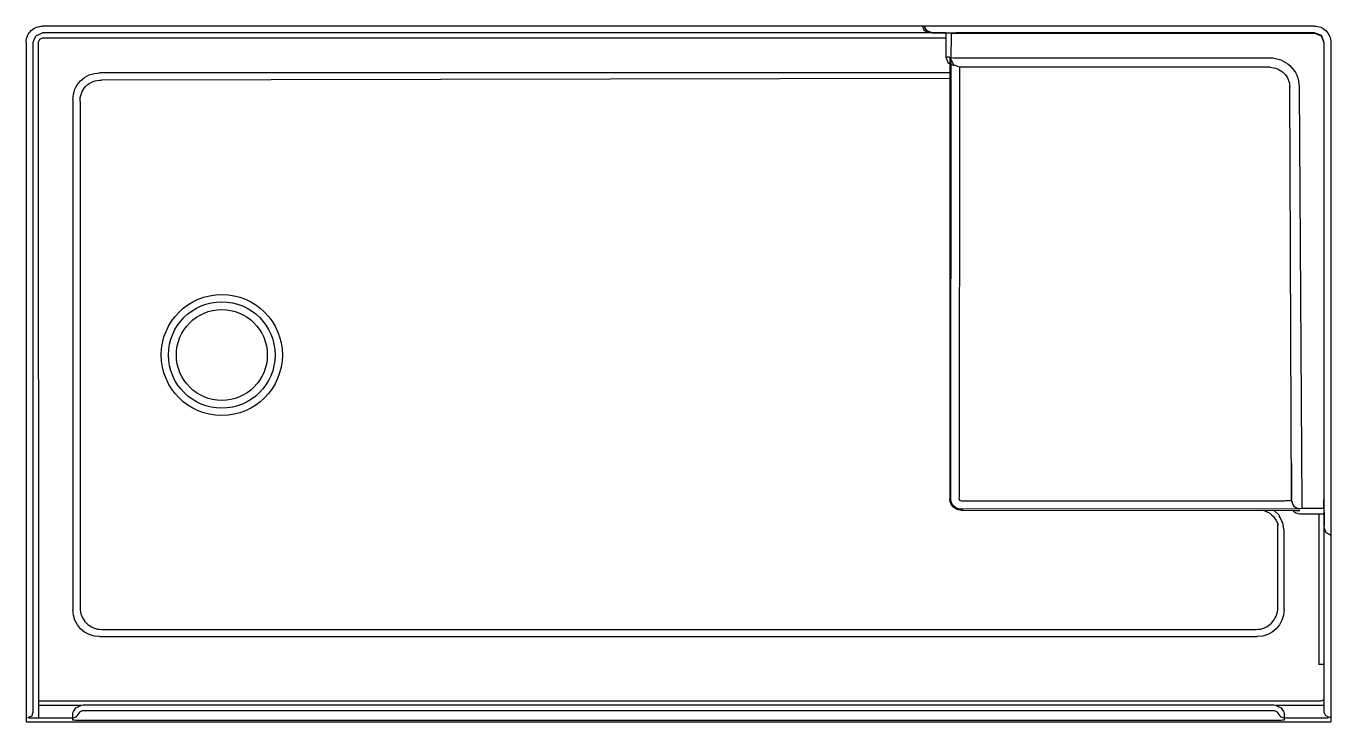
# Model space of a CAD drawing. Header units: inches. Extents: x 0 to 60, y -32 to 0.
import ezdxf

# ---------------------------------------------------------------- set-up
doc = ezdxf.new("R2010")
doc.units = ezdxf.units.IN
doc.header["$MEASUREMENT"] = 0

msp = doc.modelspace()

# ---------------------------------------------------------------- linework, layer by layer
for points in [[(59.252, 0), (0.748, 0)], [(42.547, -0.318), (42.468, -0.317), (41.744, -0.306), (41.666, -0.304), (41.592, -0.277), (41.503, -0.244), (41.429, -0.217), (41.389, -0.149), (41.3, 0)], [(0.441, -0.442), (0.411, -0.514), (0.344, -0.676), (0.315, -0.748), (0.315, -0.827), (0.314, -31.496), (0.314, -31.574), (0.283, -31.647), (0.274, -31.671), (0.244, -31.744), (0.171, -31.774), (0.147, -31.783), (0.075, -31.814)], [(0.441, -0.442), (0.748, -0.315)], [(42.012, -0.315), (0.748, -0.315)], [(42.298, -0.318), (42.295, -0.387), (42.295, -0.466), (42.293, -1.351), (42.293, -1.429), (42.323, -1.502), (42.375, -1.626), (42.404, -1.698)], [(57.192, -1.893), (42.923, -1.893), (42.851, -1.865), (42.73, -1.819), (42.657, -1.791), (42.624, -1.72), (42.578, -1.621), (42.545, -1.55), (42.545, -1.471), (42.547, -0.397), (42.547, -0.318)], [(42.547, -0.318), (42.926, -0.318)], [(60, -23.427), (59.932, -23.387), (59.85, -23.338), (59.783, -23.299), (59.755, -23.225), (59.723, -23.137), (59.695, -23.063), (59.695, -0.748), (59.665, -0.676), (59.595, -0.507), (59.565, -0.434), (59.493, -0.404), (59.324, -0.334), (59.252, -0.304), (42.75, -0.304)], [(0, -0.748), (0, -32)], [(60, -0.748), (60, -32)], [(42.462, -1.429), (42.293, -1.429)], [(42.404, -1.698), (42.672, -1.808)], [(42.519, -21.72), (42.545, -1.55)], [(42.546, -1.445), (42.66, -1.455), (42.738, -1.455), (57.114, -1.459), (57.192, -1.459)], [(42.483, -2.152), (3.382, -2.152)], [(42.482, -2.409), (3.475, -2.481)], [(58.182, -21.815), (58.107, -2.797)], [(2.152, -3.382), (2.152, -26.846)], [(58.182, -20.118), (58.181, -20.197), (58.181, -21.738), (58.18, -21.817), (58.213, -21.893)], [(42.484, -21.755), (42.519, -21.72)], [(42.983, -22.255), (43.062, -22.255), (58.371, -22.271), (58.45, -22.271), (58.571, -22.282)], [(57.37, -22.256), (57.631, -22.511)], [(57.848, -26.846), (57.848, -26.767), (57.848, -23.298), (57.848, -23.22), (57.835, -23.142), (57.798, -22.914), (57.784, -22.837), (57.749, -22.767), (57.661, -22.593), (57.627, -22.522)], [(60, -31.792), (59.934, -31.795), (59.862, -31.766), (59.838, -31.756), (59.765, -31.726), (59.735, -31.653), (59.725, -31.629), (59.695, -31.557), (59.695, -31.478), (59.684, -22.66), (59.684, -22.581)], [(59.695, -30.714), (59.685, -30.625), (59.685, -22.727)], [(3.382, -28.079), (56.616, -28.079)], [(46.715, -28.079), (46.728, -28.087)], [(59.685, -29.356), (59.448, -29.356)], [(0.566, -31.038), (59.437, -31.038), (59.515, -31.028), (59.534, -31.025), (59.611, -31.015), (59.686, -30.959)], [(0.065, -31.795), (0.075, -31.814)], [(59.686, -31.24), (59.607, -31.24), (57.544, -31.243), (57.466, -31.243), (57.381, -31.231), (2.619, -31.231), (2.534, -31.243), (2.455, -31.243), (0.642, -31.24), (0.563, -31.24)], [(0, -32), (60, -32)]]:
    msp.add_lwpolyline(points)
msp.add_lwpolyline([(2.48, -3.474), (2.48, -26.747, 0.414214), (3.48, -27.747), (56.56, -27.747, 0.414214), (57.56, -26.747), (57.56, -22.924)], format="xyb")
at = {"ltscale": 0.25}
for radius in [2.784, 2.449, 2.09]:
    msp.add_circle((9, -15.125), radius, dxfattribs=at)
for points, knots in [([(0, -0.748), (0, -0.533), (0.091, -0.339), (0.237, -0.202), (0.381, -0.067), (0.566, 0), (0.748, 0)], [0, 0, 0, 0, 1, 1, 1, 2, 2, 2, 2]), ([(59.252, 0), (59.449, 0), (59.629, -0.077), (59.762, -0.202), (59.92, -0.349), (59.999, -0.548), (60, -0.748)], [0, 0, 0, 0, 1, 1, 1, 2, 2, 2, 2]), ([(42.293, -0.556), (42.293, -0.556), (42.215, -0.556), (42.215, -0.556), (42.215, -0.556), (0.822, -0.556), (0.822, -0.556), (0.72, -0.556), (0.767, -0.546), (0.678, -0.584), (0.678, -0.584), (0.611, -0.612), (0.611, -0.612), (0.611, -0.612), (0.584, -0.677), (0.584, -0.677), (0.546, -0.767), (0.556, -0.719), (0.556, -0.822), (0.556, -0.822), (0.566, -31.673), (0.566, -31.673), (0.566, -31.726), (0.568, -31.777), (0.572, -31.831)], [0, 0, 0, 0, 1, 1, 1, 2, 2, 2, 3, 3, 3, 4, 4, 4, 5, 5, 5, 6, 6, 6, 7, 7, 7, 8, 8, 8, 8]), ([(41.666, -0.304), (41.666, -0.304), (42.75, -0.304), (42.75, -0.304), (42.807, -0.306), (42.869, -0.314), (42.926, -0.318), (42.926, -0.318), (59.252, -0.318), (59.252, -0.318), (59.252, -0.318), (59.556, -0.444), (59.556, -0.444), (59.556, -0.444), (59.585, -0.517), (59.585, -0.517), (59.585, -0.517), (59.651, -0.676), (59.651, -0.676), (59.651, -0.676), (59.682, -0.748), (59.682, -0.748), (59.682, -0.748), (59.682, -21.813), (59.682, -21.813)], [0, 0, 0, 0, 1, 1, 1, 2, 2, 2, 3, 3, 3, 4, 4, 4, 5, 5, 5, 6, 6, 6, 7, 7, 7, 8, 8, 8, 8]), ([(42.462, -1.429), (42.462, -1.429), (42.473, -1.553), (42.473, -1.553), (42.481, -1.688), (42.482, -1.825), (42.482, -1.961), (42.482, -1.961), (42.484, -21.677), (42.484, -21.677), (42.484, -21.677), (42.484, -21.755), (42.484, -21.755)], [0, 0, 0, 0, 1, 1, 1, 2, 2, 2, 3, 3, 3, 4, 4, 4, 4]), ([(42.923, -1.893), (42.922, -2.037), (42.914, -2.18), (42.914, -2.325), (42.914, -2.325), (42.899, -21.655), (42.899, -21.655), (42.899, -21.655), (42.898, -21.734), (42.898, -21.734), (42.898, -21.734), (42.933, -21.818), (42.933, -21.818)], [0, 0, 0, 0, 1, 1, 1, 2, 2, 2, 3, 3, 3, 4, 4, 4, 4]), ([(57.192, -1.893), (57.442, -1.892), (57.672, -1.996), (57.839, -2.164), (58.015, -2.34), (58.105, -2.57), (58.107, -2.797)], [0, 0, 0, 0, 1, 1, 1, 2, 2, 2, 2]), ([(58.541, -2.792), (58.541, -2.792), (58.542, -2.871), (58.542, -2.871), (58.542, -2.871), (58.667, -22.001), (58.667, -22.001), (58.667, -22.066), (58.671, -22.128), (58.677, -22.192)], [0, 0, 0, 0, 1, 1, 1, 2, 2, 2, 3, 3, 3, 3]), ([(59.682, -22.192), (59.682, -22.066), (59.68, -21.939), (59.682, -21.813), (59.684, -21.669), (59.691, -21.525), (59.695, -21.381)], [0, 0, 0, 0, 1, 1, 1, 2, 2, 2, 2]), ([(58.182, -21.815), (58.182, -21.815), (58.1, -21.83), (58.1, -21.83), (58.1, -21.83), (58.021, -21.835), (58.021, -21.835), (57.948, -21.838), (57.876, -21.842), (57.804, -21.842), (57.804, -21.842), (43.096, -21.853), (43.096, -21.853), (43.096, -21.853), (43.018, -21.853), (43.018, -21.853), (43.018, -21.853), (42.933, -21.818), (42.933, -21.818)], [0, 0, 0, 0, 1, 1, 1, 2, 2, 2, 3, 3, 3, 4, 4, 4, 5, 5, 5, 6, 6, 6, 6]), ([(59.682, -22.192), (59.319, -22.192), (58.957, -22.188), (58.595, -22.193), (58.546, -22.194), (58.497, -22.203), (58.448, -22.204), (58.448, -22.204), (58.369, -22.205), (58.369, -22.205), (58.369, -22.205), (43.096, -22.219), (43.096, -22.219), (43.096, -22.219), (43.018, -22.219), (43.018, -22.219)], [0, 0, 0, 0, 1, 1, 1, 2, 2, 2, 3, 3, 3, 4, 4, 4, 5, 5, 5, 5]), ([(58.182, -21.815), (58.206, -21.876), (58.229, -21.938), (58.254, -21.999), (58.254, -21.999), (58.293, -22.084), (58.293, -22.084), (58.293, -22.084), (58.342, -22.114), (58.342, -22.114), (58.342, -22.114), (58.392, -22.145), (58.392, -22.145), (58.392, -22.145), (58.467, -22.167), (58.467, -22.167), (58.467, -22.167), (58.485, -22.172), (58.485, -22.172), (58.485, -22.172), (58.561, -22.194), (58.561, -22.194)], [0, 0, 0, 0, 1, 1, 1, 2, 2, 2, 3, 3, 3, 4, 4, 4, 5, 5, 5, 6, 6, 6, 7, 7, 7, 7]), ([(56.906, -22.269), (57.058, -22.306), (57.213, -22.406), (57.338, -22.537), (57.462, -22.668), (57.542, -22.815), (57.575, -22.95)], [0, 0, 0, 0, 1, 1, 1, 2, 2, 2, 2]), ([(59.682, -22.44), (59.682, -22.44), (59.612, -22.444), (59.612, -22.444), (59.612, -22.444), (59.534, -22.444), (59.534, -22.444), (59.534, -22.444), (58.649, -22.446), (58.649, -22.446), (58.649, -22.446), (58.571, -22.446), (58.571, -22.446), (58.571, -22.446), (58.495, -22.426), (58.495, -22.426), (58.495, -22.426), (58.464, -22.419), (58.464, -22.419), (58.464, -22.419), (58.388, -22.399), (58.388, -22.399), (58.388, -22.399), (58.33, -22.35), (58.33, -22.35), (58.263, -22.292), (58.281, -22.324), (58.26, -22.266)], [0, 0, 0, 0, 1, 1, 1, 2, 2, 2, 3, 3, 3, 4, 4, 4, 5, 5, 5, 6, 6, 6, 7, 7, 7, 8, 8, 8, 9, 9, 9, 9]), ([(59.444, -22.445), (59.446, -22.565), (59.448, -22.685), (59.448, -22.806), (59.448, -22.806), (59.448, -29.356), (59.448, -29.356)], [0, 0, 0, 0, 1, 1, 1, 2, 2, 2, 2]), ([(59.876, -31.821), (59.795, -31.824), (59.714, -31.827), (59.632, -31.828), (59.632, -31.828), (57.935, -31.831), (57.935, -31.831), (57.935, -31.831), (57.856, -31.831), (57.856, -31.831), (57.856, -31.831), (57.709, -31.783), (57.709, -31.783), (57.709, -31.783), (57.618, -31.658), (57.618, -31.658), (57.618, -31.658), (57.581, -31.602), (57.581, -31.602), (57.581, -31.602), (57.544, -31.546), (57.544, -31.546), (57.544, -31.546), (57.484, -31.517), (57.484, -31.517), (57.484, -31.517), (57.423, -31.488), (57.423, -31.488), (57.423, -31.488), (57.381, -31.485), (57.381, -31.485), (57.381, -31.485), (2.619, -31.485), (2.619, -31.485), (2.619, -31.485), (2.576, -31.488), (2.576, -31.488), (2.576, -31.488), (2.515, -31.517), (2.515, -31.517), (2.515, -31.517), (2.455, -31.546), (2.455, -31.546), (2.455, -31.546), (2.418, -31.602), (2.418, -31.602), (2.418, -31.602), (2.381, -31.658), (2.381, -31.658), (2.381, -31.658), (2.291, -31.783), (2.291, -31.783), (2.291, -31.783), (2.144, -31.831), (2.144, -31.831), (2.144, -31.831), (2.065, -31.831), (2.065, -31.831), (2.065, -31.831), (0.368, -31.828), (0.368, -31.828), (0.286, -31.827), (0.205, -31.824), (0.123, -31.821)], [0, 0, 0, 0, 1, 1, 1, 2, 2, 2, 3, 3, 3, 4, 4, 4, 5, 5, 5, 6, 6, 6, 7, 7, 7, 8, 8, 8, 9, 9, 9, 10, 10, 10, 11, 11, 11, 12, 12, 12, 13, 13, 13, 14, 14, 14, 15, 15, 15, 16, 16, 16, 17, 17, 17, 18, 18, 18, 19, 19, 19, 20, 20, 20, 21, 21, 21, 21]), ([(57.466, -31.243), (57.466, -31.243), (57.537, -31.276), (57.537, -31.276), (57.537, -31.276), (57.637, -31.324), (57.637, -31.324), (57.637, -31.324), (57.708, -31.357), (57.708, -31.357), (57.708, -31.357), (57.752, -31.424), (57.752, -31.424), (57.752, -31.424), (57.813, -31.516), (57.813, -31.516), (57.813, -31.516), (57.856, -31.582), (57.856, -31.582), (57.856, -31.582), (57.856, -31.917), (57.856, -31.917), (57.76, -31.934), (57.662, -31.935), (57.565, -31.935), (57.565, -31.935), (2.434, -31.935), (2.434, -31.935), (2.338, -31.935), (2.24, -31.934), (2.144, -31.917), (2.144, -31.917), (2.144, -31.582), (2.144, -31.582), (2.144, -31.582), (2.187, -31.516), (2.187, -31.516), (2.187, -31.516), (2.248, -31.424), (2.248, -31.424), (2.248, -31.424), (2.291, -31.357), (2.291, -31.357), (2.291, -31.357), (2.363, -31.324), (2.363, -31.324), (2.363, -31.324), (2.462, -31.276), (2.462, -31.276), (2.462, -31.276), (2.534, -31.243), (2.534, -31.243)], [0, 0, 0, 0, 1, 1, 1, 2, 2, 2, 3, 3, 3, 4, 4, 4, 5, 5, 5, 6, 6, 6, 7, 7, 7, 8, 8, 8, 9, 9, 9, 10, 10, 10, 11, 11, 11, 12, 12, 12, 13, 13, 13, 14, 14, 14, 15, 15, 15, 16, 16, 16, 17, 17, 17, 17])]:
    msp.add_open_spline(points, degree=3, knots=knots)
for points in [[(41.552, -0.307), (41.552, -0.307), (41.238, -0.304), (41.238, -0.007)], [(41.651, -0.311), (41.651, -0.311), (41.312, -0.248), (41.312, -0.017)], [(42.547, -0.318), (42.214, -0.318), (41.881, -0.31), (41.548, -0.304)], [(57.192, -1.459), (57.551, -1.46), (57.87, -1.595), (58.106, -1.813)], [(2.498, -2.521), (2.737, -2.276), (3.057, -2.153), (3.382, -2.152)], [(58.106, -1.813), (58.388, -2.072), (58.533, -2.427), (58.541, -2.792)], [(2.152, -3.382), (2.153, -3.043), (2.284, -2.741), (2.498, -2.521)], [(2.48, -3.474), (2.469, -3.207), (2.568, -2.961), (2.737, -2.781)], [(2.737, -2.781), (2.934, -2.571), (3.205, -2.471), (3.475, -2.481)], [(42.983, -22.255), (42.708, -22.254), (42.485, -22.031), (42.484, -21.755)], [(43.018, -22.219), (42.743, -22.219), (42.519, -21.996), (42.519, -21.72)], [(58.276, -22.047), (58.293, -22.087), (58.28, -22.079), (58.3, -22.088)], [(59.682, -22.192), (59.682, -22.456), (59.687, -22.72), (59.692, -22.985)], [(3.382, -28.079), (2.691, -28.076), (2.155, -27.533), (2.152, -26.846)], [(57.848, -26.846), (57.846, -27.531), (57.298, -28.075), (56.616, -28.079)]]:
    msp.add_open_spline(points, degree=3)

# ---------------------------------------------------------------- texts
at = {"layer": 'Defpoints', "flags": 8}
for tag, p, s in [('MODELNUMBER', (0, 0), 'K-1977'), ('TRADENAME', (0, -0.002), 'TRESHAM'), ('PRODUCT', (0, -0.003), '60 x 32 SHOWER BASE'), ('MATERIAL', (0, -0.005), 'ACRYLIC AND FRP')]:
    msp.add_attdef(tag, p, s, height=0.001, dxfattribs=at)

doc.saveas('drawing.dxf')
